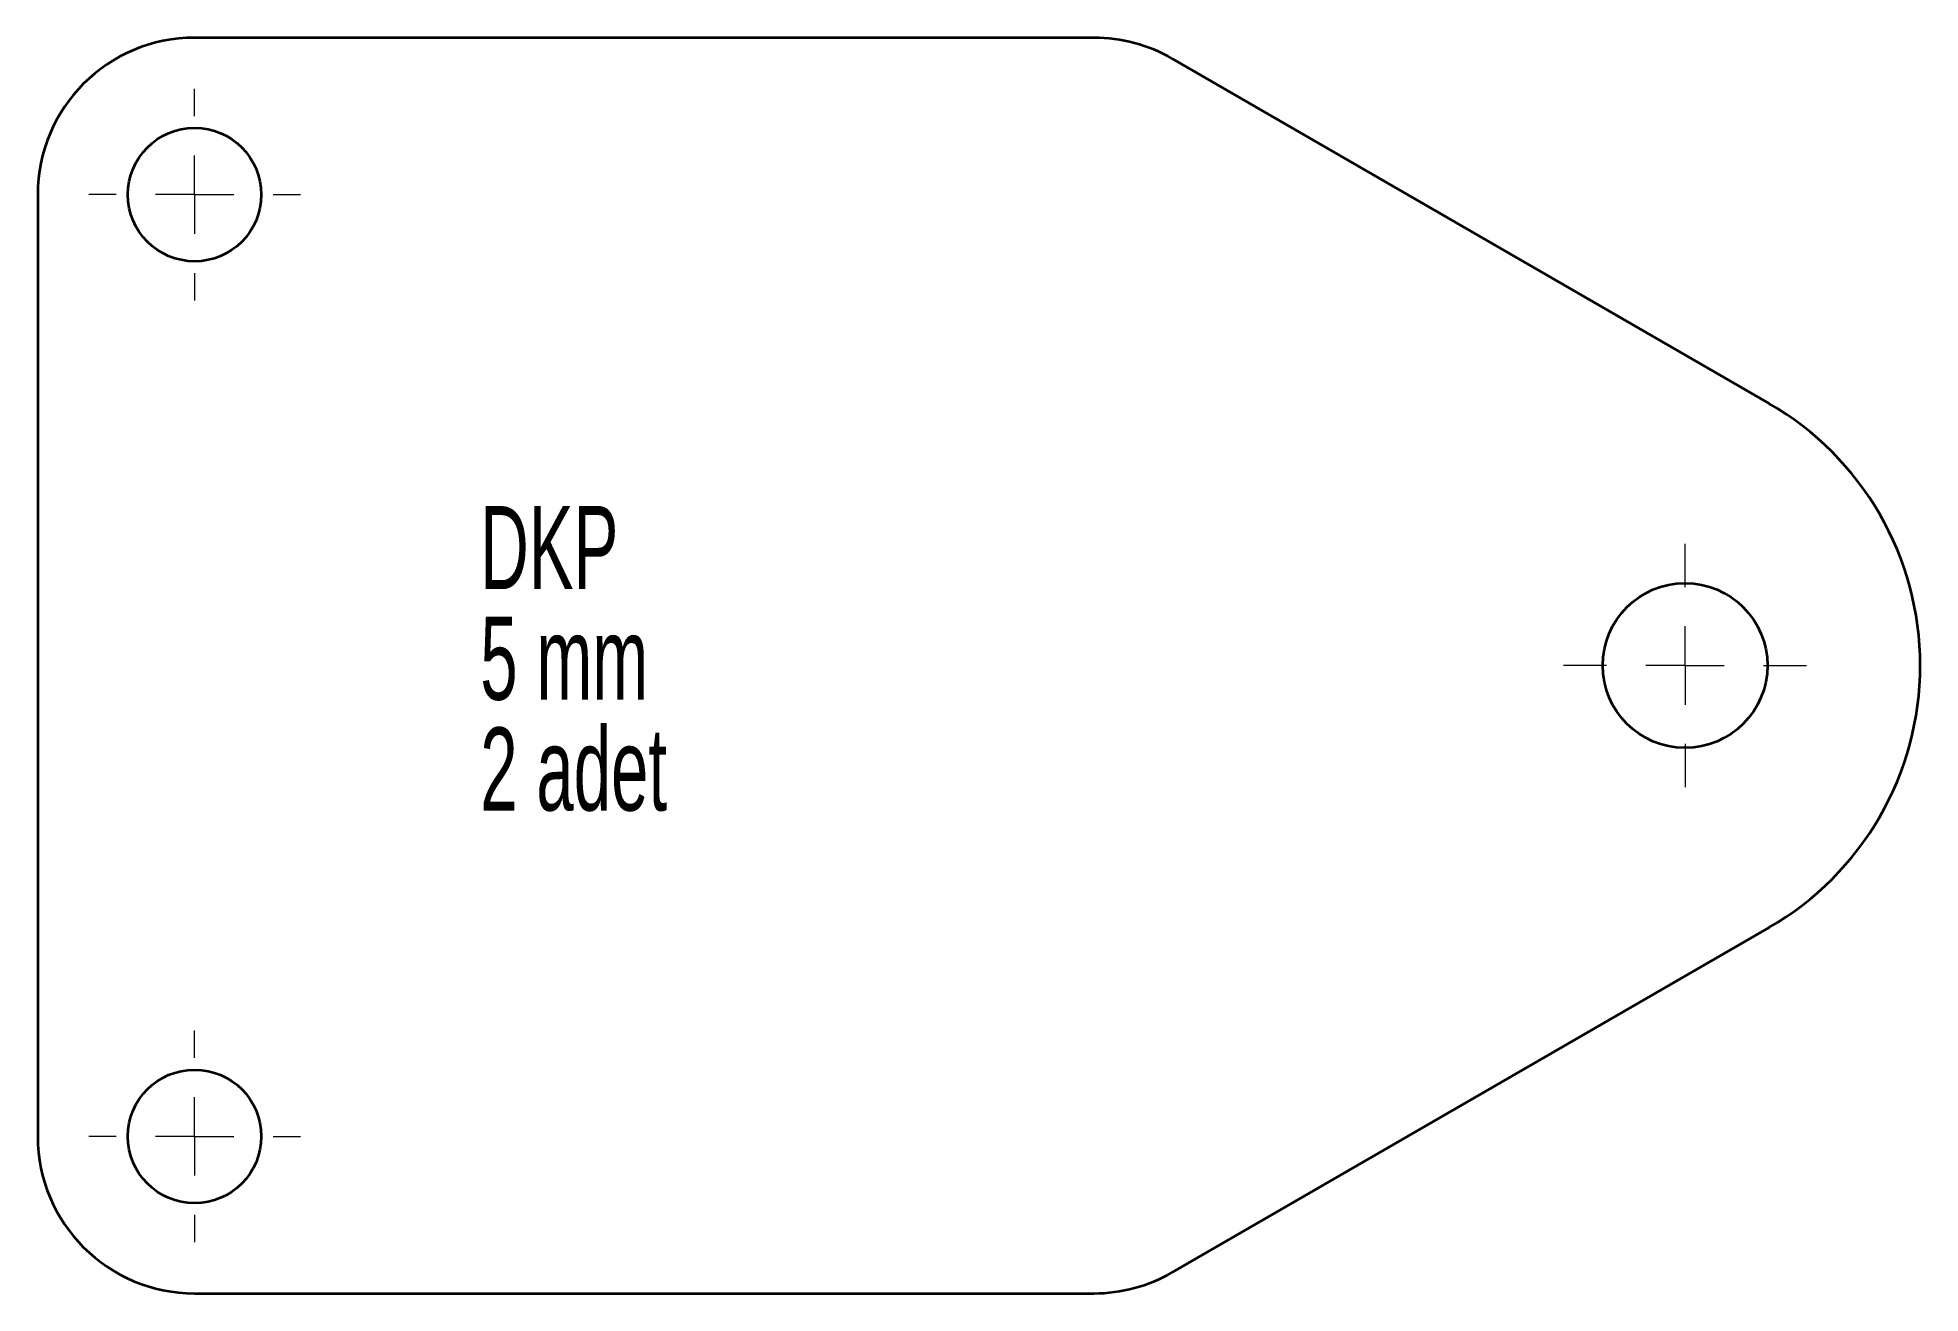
# Model space of a CAD drawing. Header units: millimetres. Extents: x 85 to 205, y 219 to 299.
import ezdxf

# ---------------------------------------------------------------- set-up
doc = ezdxf.new("R2010")
doc.units = ezdxf.units.MM
doc.styles.add('SLDTEXTSTYLE0', font='TXT', dxfattribs={"width": 0.605})

# ---------------------------------------------------------------- blocks, each defined once
blk = doc.blocks.new('SW_NOTE_0')
at = {"color": 0, "linetype": 'Continuous', "lineweight": 0, "char_height": 5.292, "attachment_point": 1, "style": 'SLDTEXTSTYLE0'}
for s, insert in [('DKP', (0, 6.82)), ('5 mm', (0, -0.23)), ('2 adet', (0, -7.29))]:
    blk.add_mtext(s, dxfattribs=dict(at, insert=insert))
blk = doc.blocks.new('SW_CENTERMARKSYMBOL_0')
at = {"color": 0, "linetype": 'Continuous', "lineweight": 18}
for p, q in [((0, 5), (0, 7.75)), ((0, 0), (0, 2.5)), ((-5, 0), (-7.75, 0)), ((0, 0), (-2.5, 0)), ((0, 0), (0, -2.5)), ((0, 0), (2.5, 0)), ((5, 0), (7.75, 0)), ((0, -5), (0, -7.75))]:
    blk.add_line(p, q, dxfattribs=at)
blk = doc.blocks.new('SW_CENTERMARKSYMBOL_1')
at = {"color": 0, "linetype": 'Continuous', "lineweight": 18}
for p, q in [((0, 5), (0, 6.75)), ((0, 0), (0, 2.5)), ((-5, 0), (-6.75, 0)), ((0, 0), (-2.5, 0)), ((0, 0), (0, -2.5)), ((0, 0), (2.5, 0)), ((5, 0), (6.75, 0)), ((0, -5), (0, -6.75))]:
    blk.add_line(p, q, dxfattribs=at)
blk = doc.blocks.new('SW_CENTERMARKSYMBOL_2')
at = {"color": 0, "linetype": 'Continuous', "lineweight": 18}
for p, q in [((0, 5), (0, 6.75)), ((0, 0), (0, 2.5)), ((-5, 0), (-6.75, 0)), ((0, 0), (-2.5, 0)), ((0, 0), (0, -2.5)), ((0, 0), (2.5, 0)), ((5, 0), (6.75, 0)), ((0, -5), (0, -6.75))]:
    blk.add_line(p, q, dxfattribs=at)

msp = doc.modelspace()

# ---------------------------------------------------------------- linework, layer by layer
at = {"color": 7, "linetype": 'Continuous', "lineweight": 35}
for p, q in [((152.51, 299.32), (95.19, 299.32)), ((195.55, 276.02), (157.51, 297.98)), ((85.19, 289.32), (85.19, 229.32)), ((157.51, 220.66), (195.55, 242.62)), ((95.19, 219.32), (152.51, 219.32))]:
    msp.add_line(p, q, dxfattribs=at)
for centre, radius in [((95.19, 289.32), 4.25), ((190.19, 259.32), 5.25), ((95.19, 229.32), 4.25)]:
    msp.add_circle(centre, radius, dxfattribs=at)
for centre, radius, start, end in [((95.19, 289.32), 10, 90, 180), ((152.51, 289.32), 10, 60, 90), ((185.9, 259.32), 19.28, 300, 60), ((95.19, 229.32), 10, 180, 270), ((152.51, 229.32), 10, 270, 300)]:
    msp.add_arc(centre, radius, start, end, dxfattribs=at)

# ---------------------------------------------------------------- block references
at = {"color": 7, "linetype": 'Continuous', "lineweight": 18}
for name, p in [('SW_CENTERMARKSYMBOL_2', (95.19, 289.32)), ('SW_CENTERMARKSYMBOL_0', (190.19, 259.32)), ('SW_CENTERMARKSYMBOL_1', (95.19, 229.32))]:
    msp.add_blockref(name, p, dxfattribs=at)
at = {"color": 7, "linetype": 'Continuous', "lineweight": 0}
msp.add_blockref('SW_NOTE_0', (113.4, 262.66), dxfattribs=at)

doc.saveas('drawing.dxf')
